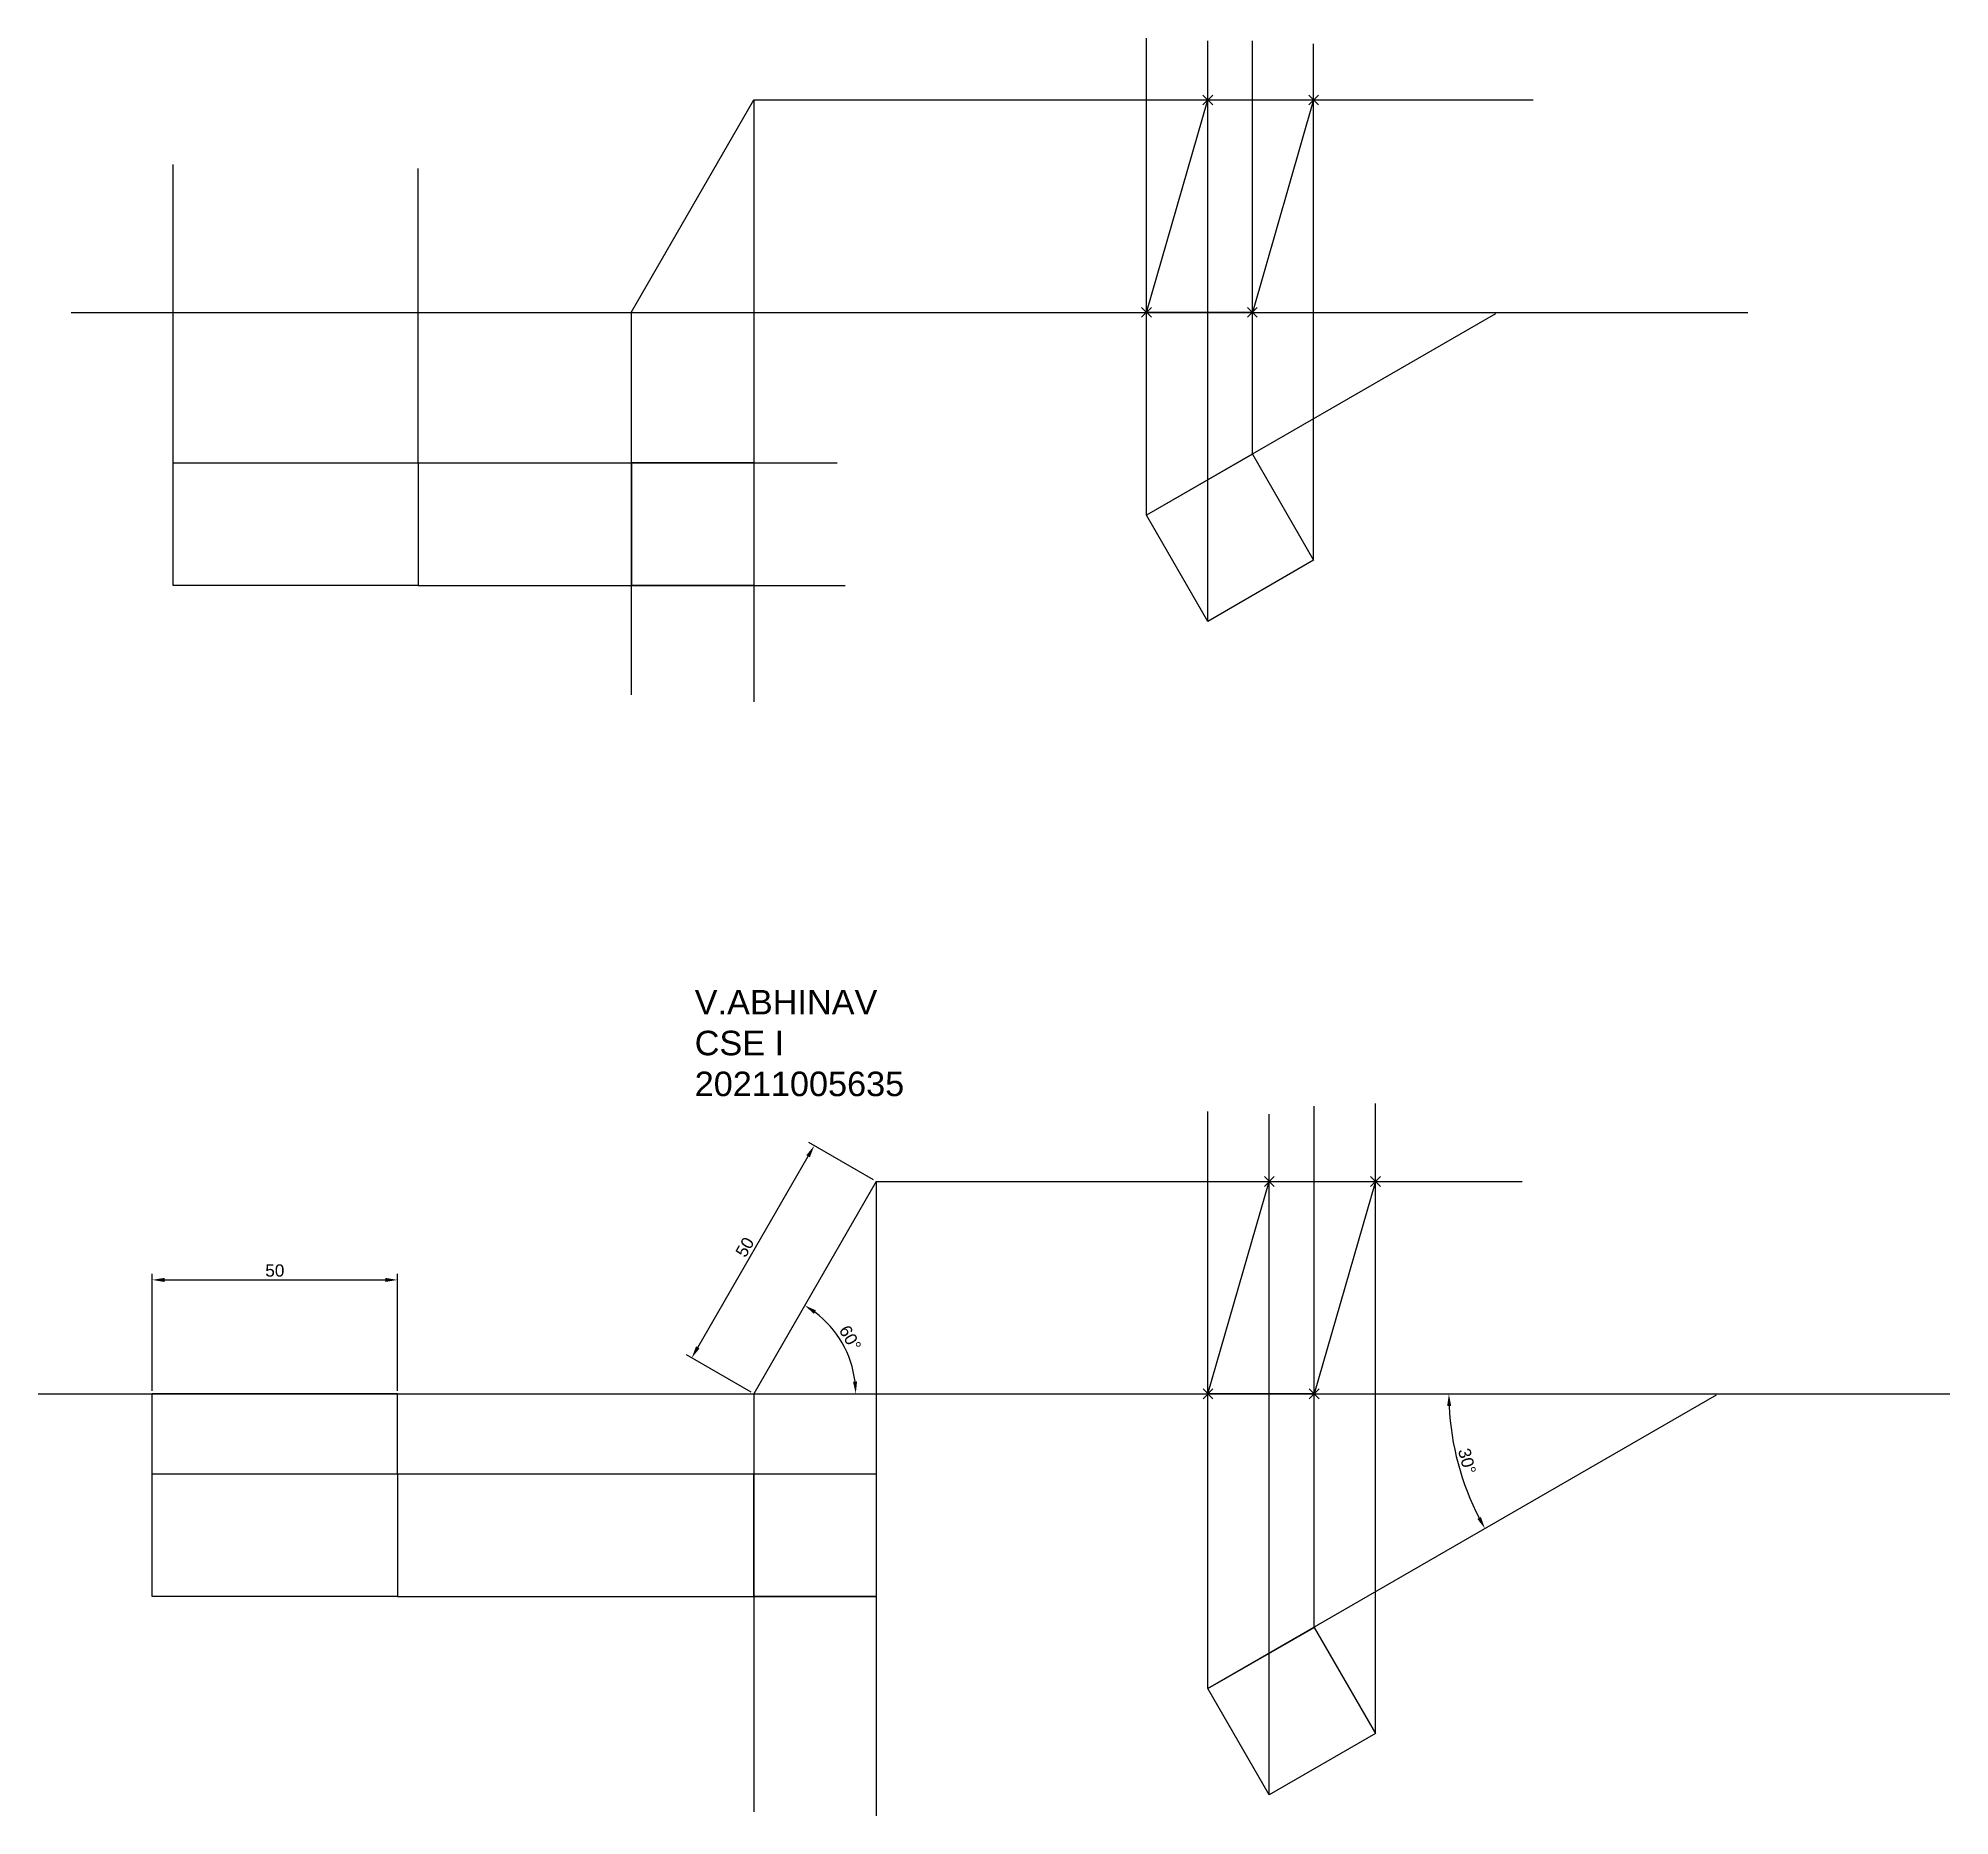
# Model space of a CAD drawing. Header units: millimetres. Extents: x 23 to 413, y -186 to 176.
import ezdxf

# ---------------------------------------------------------------- set-up
doc = ezdxf.new("R2010")
doc.units = ezdxf.units.MM
doc.header["$PDMODE"] = 3
doc.styles.get("Standard").update_dxf_attribs({"font": 'arial.ttf'})
doc.dimstyles.new('ISO-25', dxfattribs={"dimtxt": 2.5, "dimasz": 2.5, "dimexe": 1.25, "dimexo": 0.625, "dimtad": 1, "dimtxsty": 'Standard', "dimcen": 2.5, "dimadec": 0, "dimazin": 0, "dimtfac": 1, "dimtmove": 0, "dimatfit": 3, "dimfxl": 1, "dimarcsym": 0})

# ---------------------------------------------------------------- blocks, each defined once
blk = doc.blocks.new('*D1')
at = {"color": 0, "lineweight": -2, "transparency": 16777216}
for p, q in [((46.09, -99.68), (46.09, -75.83)), ((48.59, -77.08), (93.59, -77.08)), ((96.09, -99.68), (96.09, -75.83))]:
    blk.add_line(p, q, dxfattribs=at)
at = {"color": 0, "transparency": 16777216}
for points in [[(48.59, -76.67), (48.59, -77.5), (46.09, -77.08)], [(93.59, -76.67), (93.59, -77.5), (96.09, -77.08)]]:
    blk.add_solid(points, dxfattribs=at)
at = {"layer": 'Defpoints', "color": 0, "transparency": 16777216}
for p in [(96.09, -77.08), (46.09, -100.31), (96.09, -100.31)]:
    blk.add_point(p, dxfattribs=at)
at = {"color": 0, "transparency": 16777216, "insert": (71.09, -75.18), "char_height": 2.5, "attachment_point": 5}
blk.add_mtext('50', dxfattribs=at)
blk = doc.blocks.new('*D5')
at = {"color": 0, "lineweight": -2, "transparency": 16777216}
blk.add_arc((168.75, -100.31), 20.82, 6.8852, 53.1148, dxfattribs=at)
at = {"color": 0, "transparency": 16777216}
for points in [[(181.01, -84), (181.47, -83.31), (179.16, -82.28)], [(189.83, -97.79), (189, -97.84), (189.57, -100.31)]]:
    blk.add_solid(points, dxfattribs=at)
at = {"layer": 'Defpoints', "color": 0, "transparency": 16777216}
for p in [(193.75, -57), (188.31, -93.19), (22.83, -100.31), (168.75, -100.31), (412.68, -100.31)]:
    blk.add_point(p, dxfattribs=at)
at = {"color": 0, "transparency": 16777216, "insert": (188.42, -88.95), "char_height": 2.5, "attachment_point": 5, "rotation": 300}
blk.add_mtext('60°', dxfattribs=at)
blk = doc.blocks.new('*D6')
at = {"color": 0, "lineweight": -2, "transparency": 16777216}
blk.add_arc((365.54, -100.31), 55.01, 182.6041, 207.3959, dxfattribs=at)
at = {"color": 0, "transparency": 16777216}
for points in [[(310.17, -102.82), (311, -102.8), (310.53, -100.31)], [(317.06, -125.42), (316.33, -125.82), (317.9, -127.81)]]:
    blk.add_solid(points, dxfattribs=at)
at = {"layer": 'Defpoints', "color": 0, "transparency": 16777216}
for p in [(22.83, -100.31), (365.06, -100.58), (412.68, -100.31), (311.36, -109.86), (261.4, -160.43)]:
    blk.add_point(p, dxfattribs=at)
at = {"color": 0, "transparency": 16777216, "insert": (314.24, -114.05), "char_height": 2.5, "attachment_point": 5, "rotation": 285}
blk.add_mtext('30°', dxfattribs=at)
blk = doc.blocks.new('*D7')
at = {"color": 0, "lineweight": -2, "transparency": 16777216}
for p, q in [((193.21, -56.69), (180.02, -49.08)), ((157.35, -90.84), (179.85, -51.87)), ((168.21, -99.99), (155.02, -92.38))]:
    blk.add_line(p, q, dxfattribs=at)
at = {"color": 0, "transparency": 16777216}
for points in [[(179.49, -51.66), (180.21, -52.08), (181.1, -49.7)], [(156.99, -90.63), (157.71, -91.05), (156.1, -93)]]:
    blk.add_solid(points, dxfattribs=at)
at = {"layer": 'Defpoints', "color": 0, "transparency": 16777216}
for p in [(181.1, -49.7), (193.75, -57), (168.75, -100.31)]:
    blk.add_point(p, dxfattribs=at)
at = {"color": 0, "transparency": 16777216, "insert": (166.95, -70.4), "char_height": 2.5, "attachment_point": 5, "rotation": 60}
blk.add_mtext('50', dxfattribs=at)

msp = doc.modelspace()

# ---------------------------------------------------------------- linework, layer by layer
for p, q in [((248.867, 78.855), (248.867, 176.11)), ((261.367, 57.205), (261.367, 175.551)), ((270.447, 91.315), (270.447, 175.551)), ((282.947, 69.664), (282.947, 174.993)), ((168.793, 163.518), (168.793, 40.814)), ((168.793, 163.518), (327.728, 163.518)), ((248.867, 120.216), (261.367, 163.518)), ((261.367, 163.518), (282.947, 163.518)), ((282.947, 163.518), (270.447, 120.216)), ((50.346, 89.507), (50.346, 150.373)), ((100.346, 89.507), (100.346, 149.543)), ((29.58, 120.216), (371.527, 120.216)), ((143.793, 120.216), (143.793, 42.198)), ((270.447, 120.216), (248.867, 120.216)), ((320.027, 119.94), (248.867, 78.855)), ((100.346, 89.507), (185.74, 89.507)), ((100.346, 64.507), (187.402, 64.507)), ((261.4, -160.429), (261.4, -42.762)), ((283.051, -147.929), (283.051, -41.655)), ((295.551, -169.58), (295.551, -41.102)), ((273.9, -182.08), (273.9, -43.315)), ((193.75, -57.005), (193.75, -186.348)), ((193.75, -57.005), (325.475, -57.005)), ((22.834, -100.306), (412.681, -100.306)), ((46.092, -116.629), (46.092, -100.306)), ((96.092, -116.629), (96.092, -100.306)), ((168.75, -100.306), (168.75, -185.518)), ((365.057, -100.583), (261.4, -160.429)), ((96.092, -116.629), (193.75, -116.629)), ((96.092, -141.629), (193.75, -141.629))]:
    msp.add_line(p, q)
at = {"color": 40, "lineweight": 30, "true_color": 0xf8d731}
for p, q in [((143.793, 120.216), (168.793, 163.518)), ((50.346, 120.216), (100.346, 120.216)), ((270.447, 91.315), (248.867, 78.855)), ((270.447, 91.315), (282.947, 69.664)), ((143.874, 64.507), (143.874, 89.507)), ((168.793, 89.507), (143.874, 89.507)), ((168.793, 89.507), (168.793, 64.507)), ((261.367, 57.205), (248.867, 78.855)), ((282.947, 69.664), (261.367, 57.205)), ((168.793, 64.507), (143.874, 64.507))]:
    msp.add_line(p, q, dxfattribs=at)
at = {"color": 240, "lineweight": 30, "true_color": 0xed1f24}
for p, q in [((193.75, -57.005), (168.75, -100.306)), ((96.092, -100.306), (46.092, -100.306)), ((168.75, -116.629), (193.75, -116.629)), ((168.75, -141.629), (168.75, -116.629)), ((193.75, -116.629), (193.75, -141.629)), ((193.75, -141.629), (168.75, -141.629)), ((261.4, -160.429), (283.051, -147.929)), ((283.051, -147.929), (295.551, -169.58)), ((273.9, -182.08), (261.4, -160.429)), ((295.551, -169.58), (273.9, -182.08))]:
    msp.add_line(p, q, dxfattribs=at)
at = {"color": 1, "linetype": 'Continuous', "lineweight": 30}
for p, q in [((261.4, -100.306), (273.9, -57.005)), ((273.9, -57.005), (295.551, -57.005)), ((295.551, -57.005), (283.051, -100.306)), ((283.051, -100.306), (261.4, -100.306))]:
    msp.add_line(p, q, dxfattribs=at)
for points in [[(50.346, 89.507), (100.346, 89.507), (100.346, 64.507), (50.346, 64.507)], [(46.092, -116.629), (96.092, -116.629), (96.092, -141.629), (46.092, -141.629)]]:
    msp.add_lwpolyline(points, close=True)
for p in [(261.367, 163.518), (282.947, 163.518), (248.867, 120.216), (270.447, 120.216), (273.9, -57.005), (295.551, -57.005), (261.4, -100.306), (283.051, -100.306)]:
    msp.add_point(p)

# ---------------------------------------------------------------- texts
at = {"insert": (156.714, -17.941), "char_height": 5, "attachment_point": 1}
msp.add_mtext_dynamic_manual_height_columns('V.ABHINAV\\PCSE I\\P20211005635', width=80.84159, gutter_width=1, heights=[0], dxfattribs=at)

# ---------------------------------------------------------------- dimensions: what is measured, and where the dimension line sits
dim = msp.add_aligned_dim(p1=(168.75, -100.306), p2=(193.75, -57.005), distance=14.607, dimstyle='ISO-25')
dim.commit()
dim.dimension.update_dxf_attribs({"geometry": '*D7', "text_midpoint": (166.953, -70.402)})
for base, line1, line2, picture, middle in [((188.311, -93.187), ((22.834, -100.306), (412.681, -100.306)), ((193.75, -57.005), (168.75, -100.306)), '*D5', (188.424, -88.947)), ((311.363, -109.859), ((365.057, -100.583), (261.4, -160.429)), ((22.834, -100.306), (412.681, -100.306)), '*D6', (314.239, -114.051))]:
    dim = msp.add_angular_dim_2l(base=base, line1=line1, line2=line2, dimstyle='ISO-25')
    dim.commit()
    dim.dimension.update_dxf_attribs({"geometry": picture, "text_midpoint": middle})
dim = msp.add_linear_dim(base=(96.092, -77.082), p1=(46.092, -100.306), p2=(96.092, -100.306), dimstyle='ISO-25')
dim.commit()
dim.dimension.update_dxf_attribs({"geometry": '*D1', "text_midpoint": (71.092, -75.181)})

doc.saveas('drawing.dxf')
